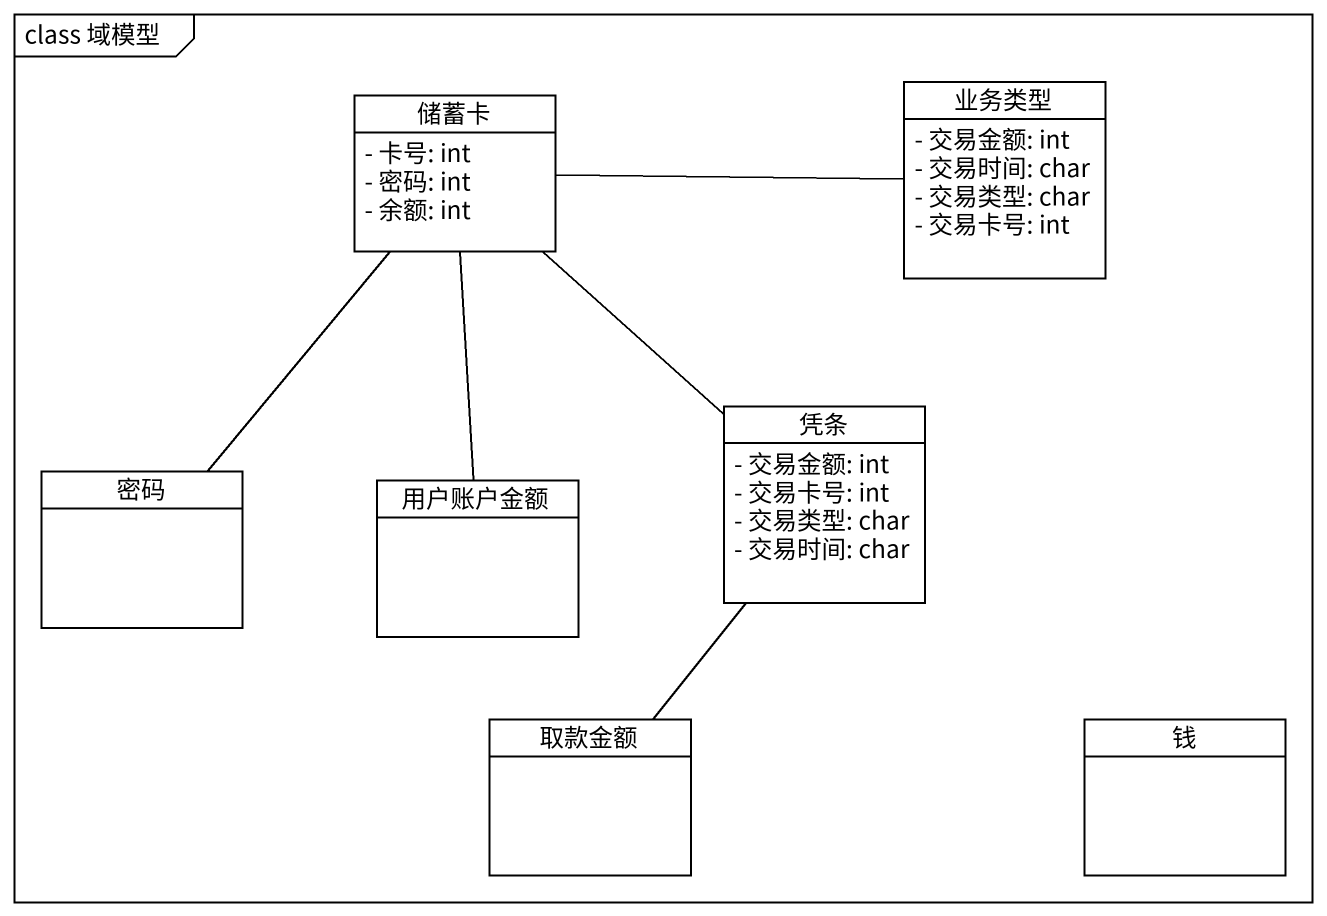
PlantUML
@startuml
mainframe class 域模型
hide circle
hide empty members
skinparam classAttributeIconSize 0
class 储蓄卡 {
  - 卡号: int
  - 密码: int
  - 余额: int
}
class 业务类型 {
  - 交易金额: int
  - 交易时间: char
  - 交易类型: char
  - 交易卡号: int
}
class 凭条 {
  - 交易金额: int
  - 交易卡号: int
  - 交易类型: char
  - 交易时间: char
}
class 密码
class 用户账户金额
class 取款金额
class 钱
储蓄卡 -right- 业务类型
储蓄卡 -- 凭条
储蓄卡 -- 密码
储蓄卡 -- 用户账户金额
凭条 -- 取款金额
@enduml
